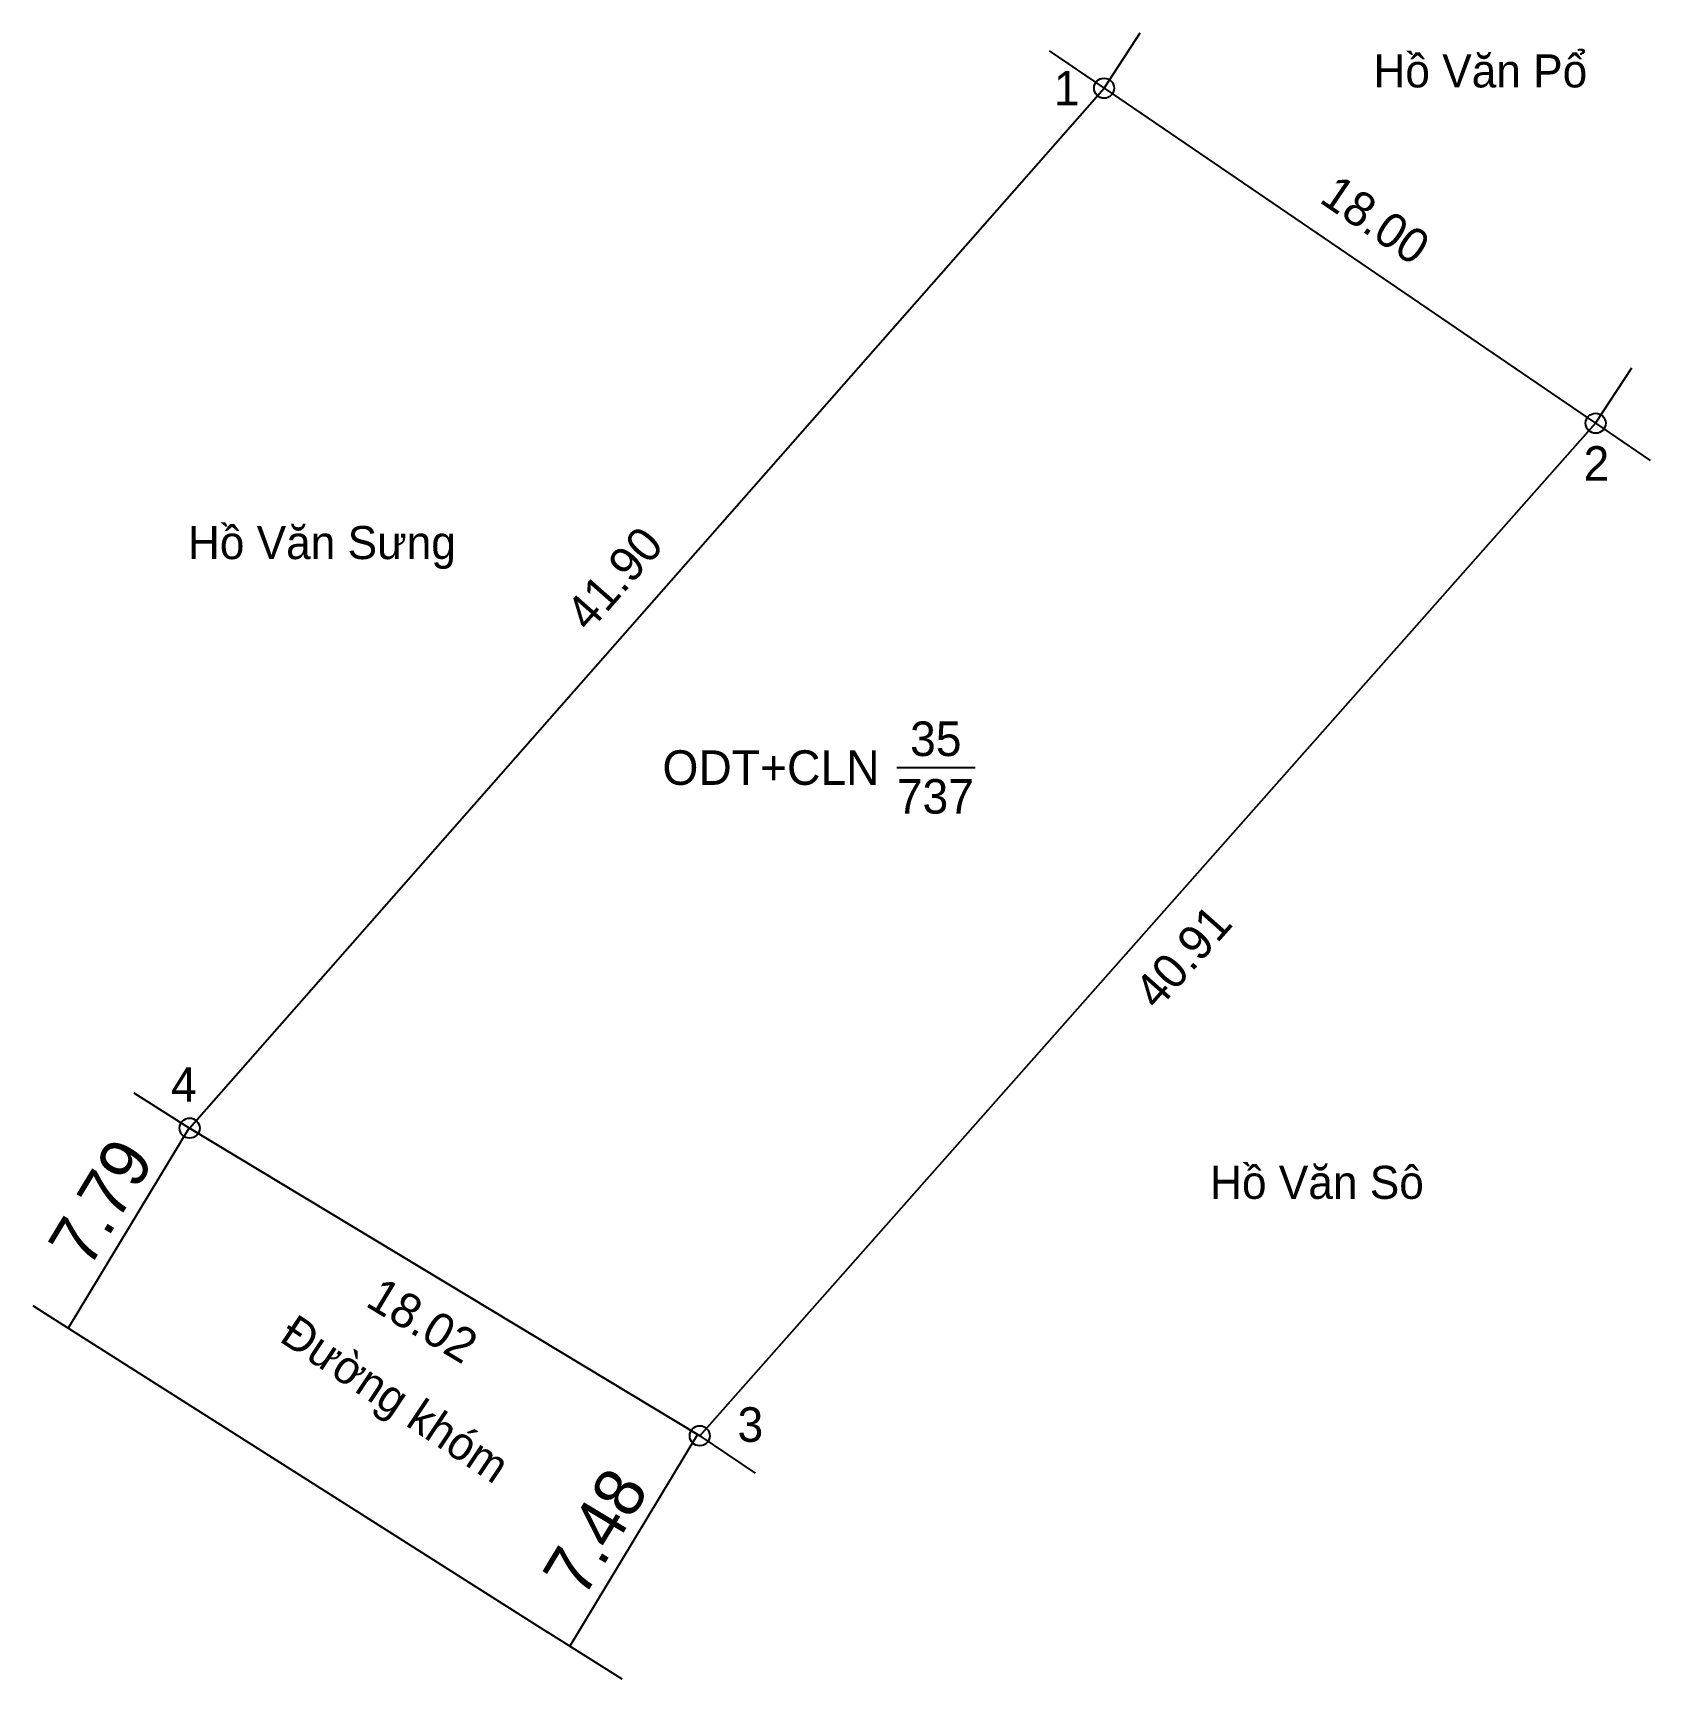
# Model space of a CAD drawing. Extents: x 535761.1 to 535810, y 1839234.9 to 1839284.8.
import ezdxf

# ---------------------------------------------------------------- set-up
doc = ezdxf.new("R2010")
doc.units = 0
for name, color, linetype in [('CanhThua', 7, 'Continuous'), ('ChieuDaiCanhThua', 7, 'Continuous'), ('Level 1', 7, 'Continuous'), ('Level 10', 7, 'Continuous'), ('Level 16', 7, 'Continuous'), ('MocDinhThua', 7, 'Continuous'), ('NhanDiaChinhThua', 7, 'Continuous'), ('SoHieuDinhThua', 7, 'Continuous')]:
    doc.layers.add(name, color=color, linetype=linetype)

msp = doc.modelspace()

# ---------------------------------------------------------------- linework, layer by layer
at = {"layer": 'CanhThua'}
for p, q in [((535765.79, 1839251.61), (535793.45, 1839283.08)), ((535793.45, 1839283.08), (535808.32, 1839272.94)), ((535808.32, 1839272.94), (535781.22, 1839242.3)), ((535781.22, 1839242.3), (535765.79, 1839251.61))]:
    msp.add_line(p, q, dxfattribs=at)
at = {"layer": 'Level 10'}
for p, q in [((535793.45, 1839283.08), (535794.541, 1839284.752)), ((535791.785, 1839284.215), (535793.45, 1839283.08)), ((535765.79, 1839251.61), (535793.45, 1839283.08)), ((535793.45, 1839283.08), (535808.32, 1839272.94)), ((535808.32, 1839272.94), (535809.414, 1839274.615)), ((535781.22, 1839242.3), (535808.32, 1839272.94)), ((535808.32, 1839272.94), (535809.966, 1839271.818)), ((535764.107, 1839252.679), (535765.79, 1839251.61)), ((535765.771, 1839251.621), (535762.114, 1839245.56)), ((535765.79, 1839251.61), (535781.22, 1839242.3)), ((535761.05, 1839246.241), (535761.42, 1839246)), ((535761.42, 1839246), (535776.62, 1839236.36)), ((535781.15, 1839242.342), (535777.286, 1839235.938)), ((535781.22, 1839242.3), (535782.893, 1839241.173)), ((535778.875, 1839234.939), (535776.62, 1839236.36))]:
    msp.add_line(p, q, dxfattribs=at)
at = {"layer": 'MocDinhThua'}
for centre in [(535793.45, 1839283.08), (535808.32, 1839272.94), (535765.79, 1839251.61), (535781.22, 1839242.3)]:
    msp.add_circle(centre, 0.304, dxfattribs=at)
at = {"layer": 'NhanDiaChinhThua'}
msp.add_line((535787.181, 1839262.521), (535789.552, 1839262.521), dxfattribs=at)

# ---------------------------------------------------------------- texts
at = {"layer": 'ChieuDaiCanhThua'}
for s, rotation, p in [('18.00', 325.7095, (535799.922, 1839279.654)), ('41.90', 48.6867, (535777.87, 1839266.59)), ('40.91', 48.5084, (535795.066, 1839255.145)), ('18.02', 328.8945, (535771.07, 1839246.25))]:
    msp.add_text(s, height=1.0457, rotation=rotation, dxfattribs=at).set_placement(p)
at = {"layer": 'Level 1'}
for s, p in [('7.79', (535762.736, 1839247.317)), ('7.48', (535777.695, 1839237.341))]:
    msp.add_text(s, height=1.5, rotation=58.8945, dxfattribs=at).set_placement(p)
at = {"layer": 'Level 16'}
for s, height, p in [('Hồ Văn Pổ', 1, (535801.598, 1839283.103)), ('Hồ Văn Sưng', 1.00002, (535765.737, 1839268.83)), ('Hồ Văn Sô', 1, (535796.656, 1839249.47))]:
    msp.add_text(s, height=height, dxfattribs=at).set_placement(p)
msp.add_text('Đường khóm', height=1, rotation=326.2892, dxfattribs=at).set_placement((535768.464, 1839245.184))
at = {"layer": 'NhanDiaChinhThua'}
for s, p in [('35', (535787.583, 1839262.87)), ('ODT+CLN', (535780.092, 1839261.998)), ('737', (535787.181, 1839261.127))]:
    msp.add_text(s, height=1.0457, dxfattribs=at).set_placement(p)
at = {"layer": 'SoHieuDinhThua'}
for s, p in [('1', (535791.928, 1839282.557)), ('2', (535807.953, 1839271.2)), ('4', (535765.225, 1839252.409)), ('3', (535782.362, 1839242.118))]:
    msp.add_text(s, height=1.046, dxfattribs=at).set_placement(p)

doc.saveas('drawing.dxf')
